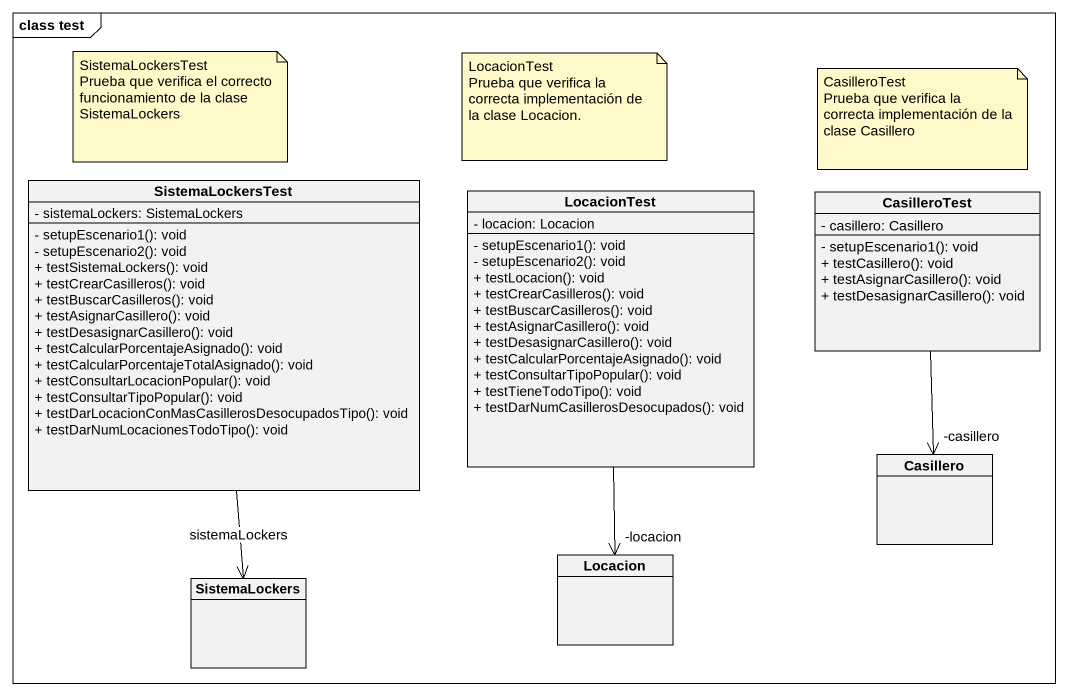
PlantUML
@startuml
mainframe class test
hide circle
hide empty members
skinparam classAttributeIconSize 0
class SistemaLockersTest {
  - sistemaLockers: SistemaLockers
  - setupEscenario1(): void
  - setupEscenario2(): void
  + testSistemaLockers(): void
  + testCrearCasilleros(): void
  + testBuscarCasilleros(): void
  + testAsignarCasillero(): void
  + testDesasignarCasillero(): void
  + testCalcularPorcentajeAsignado(): void
  + testCalcularPorcentajeTotalAsignado(): void
  + testConsultarLocacionPopular(): void
  + testConsultarTipoPopular(): void
  + testDarLocacionConMasCasillerosDesocupadosTipo(): void
  + testDarNumLocacionesTodoTipo(): void
}
class LocacionTest {
  - locacion: Locacion
  - setupEscenario1(): void
  - setupEscenario2(): void
  + testLocacion(): void
  + testCrearCasilleros(): void
  + testBuscarCasilleros(): void
  + testAsignarCasillero(): void
  + testDesasignarCasillero(): void
  + testCalcularPorcentajeAsignado(): void
  + testConsultarTipoPopular(): void
  + testTieneTodoTipo(): void
  + testDarNumCasillerosDesocupados(): void
}
class CasilleroTest {
  - casillero: Casillero
  - setupEscenario1(): void
  + testCasillero(): void
  + testAsignarCasillero(): void
  + testDesasignarCasillero(): void
}
class Casillero
class SistemaLockers
class Locacion
SistemaLockersTest --> SistemaLockers : sistemaLockers
LocacionTest --> "-locacion" Locacion
CasilleroTest --> "-casillero" Casillero
note as N1
  SistemaLockersTest
  Prueba que verifica el correcto funcionamiento de la clase SistemaLockers
end note
note as N2
  LocacionTest
  Prueba que verifica la correcta implementación de la clase Locacion.
end note
note as N3
  CasilleroTest
  Prueba que verifica la correcta implementación de la clase Casillero
end note
@enduml
